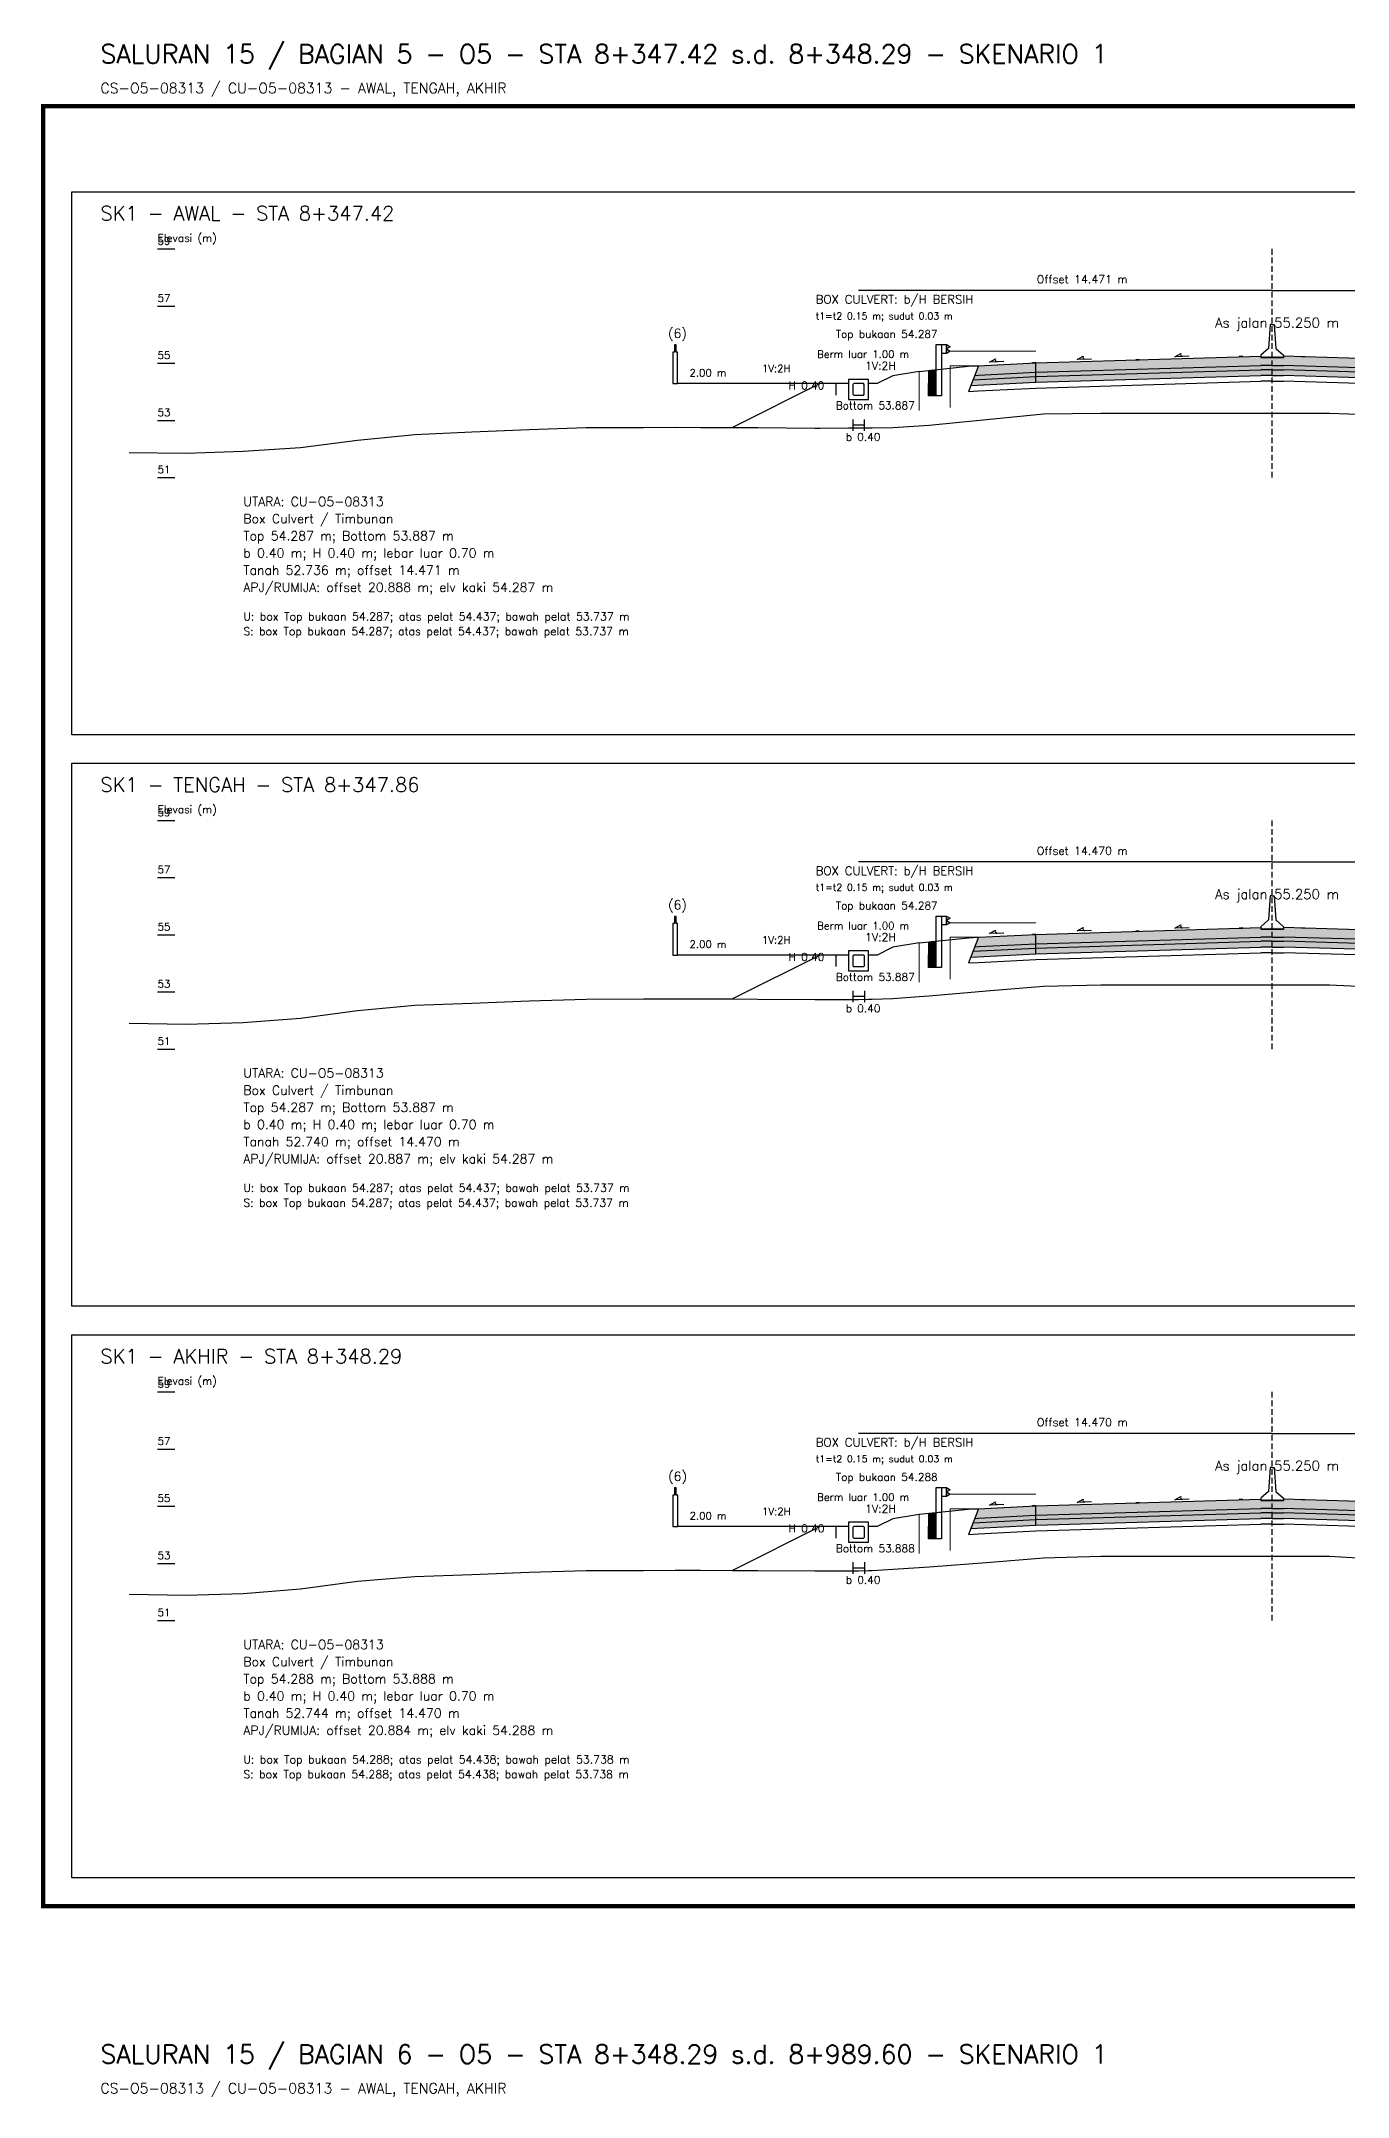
# Model space of a CAD drawing. Header units: metres. Extents: x -24715 to -24517, y 27498 to 30841.
# Drawn here: x -24714.7 to -24669, y 29906.7 to 29978.7 of the extents above; entities that cross this region are included whole.
import ezdxf

# ---------------------------------------------------------------- set-up
doc = ezdxf.new("R2010")
doc.units = ezdxf.units.M
doc.linetypes.add('PS_DASH', pattern=[0.3, 0.2, -0.1])
for name, color, linetype, lineweight in [('Dimensi', 230, 'Continuous', 20), ('GRS-ARSIR (HATCH)', 8, 'Continuous', 9), ('Guardrail', 20, 'Continuous', 30), ('HATCH - Beton ramping', 210, 'Continuous', 9), ('HATCH - LFA', 30, 'Continuous', 9), ('HATCH - Pavement', 50, 'Continuous', 9), ('Marka', 20, 'Continuous', 30), ('POT_ALL_GROUP', 2, 'Continuous', 70)]:
    doc.layers.add(name, color=color, linetype=linetype, lineweight=lineweight)
for name, color, linetype in [('POT_ALL_APJ', 2, 'Continuous'), ('POT_ALL_BORDER', 8, 'Continuous'), ('POT_ALL_BUILDING', 2, 'Continuous'), ('POT_ALL_CHANNEL1', 200, 'Continuous'), ('POT_ALL_DIM', 7, 'Continuous'), ('POT_ALL_GROUND', 1, 'Continuous'), ('POT_ALL_GUIDE', 8, 'Continuous'), ('POT_ALL_NOTE', 30, 'Continuous'), ('POT_ALL_ROAD', 4, 'Continuous')]:
    doc.layers.add(name, color=color, linetype=linetype)
doc.styles.get("Standard").update_dxf_attribs({"font": 'simplex.shx'})

# ---------------------------------------------------------------- blocks, each defined once
blk = doc.blocks.new('JALAN_ASLI_TIPIKAL_2OKT_METER')
at = {"layer": 'Guardrail', "lineweight": 9}
h = blk.add_hatch(dxfattribs=at)
h.set_pattern_fill('JIS_LC_20', color=256, scale=0.002)
h.set_pattern_definition([(45, (-29.65569, -21.99233), (-0.02828427, 0.02828427), []), (45, (-29.65489, -21.99233), (-0.02828427, 0.02828427), [])])
h.paths.add_polyline_path([(-12.025, -1.394), (-11.753, -1.394), (-11.753, -0.471), (-12.018, -0.498)])
h = blk.add_hatch(dxfattribs=at)
h.set_pattern_fill('JIS_LC_20', color=256, scale=0.002)
h.set_pattern_definition([(45, (-29.40569, -21.99233), (-0.02828427, 0.02828427), []), (45, (-29.40489, -21.99233), (-0.02828427, 0.02828427), [])])
h.paths.add_polyline_path([(12.018, -0.498), (11.753, -0.471), (11.753, -1.394), (12.025, -1.394)])
at = {"layer": 'HATCH - Beton ramping'}
h = blk.add_hatch(dxfattribs=at)
h.set_pattern_fill('AR-CONC', color=256, scale=0.0005)
h.set_pattern_definition([(50, (-28.949556, -21.99233), (0.09109233, -0.00796954), [0.009525, -0.104775]), (355, (-28.94956, -21.99233), (-0.0176217, 0.09552842), [0.00762, -0.0838203]), (100.45144, (-28.941965, -21.992995), (0.07347062, 0.08755888), [0.008095, -0.08904512]), (46.1842, (-28.94956, -21.96693), (0.13553952, -0.02102116), [0.0142875, -0.1571625]), (96.63556, (-28.93826, -21.96868), (0.11870207, 0.12371306), [0.0121425, -0.1335678]), (351.18415, (-28.94956, -21.96693), (0.11870207, 0.12371306), [0.01143, -0.12572987]), (21, (-28.936856, -21.97328), (0.0758072, -0.0511326), [0.009525, -0.104775]), (326, (-28.93686, -21.97328), (0.03090101, 0.09209398), [0.00762, -0.08382]), (71.45144, (-28.93054, -21.97754), (0.1067082, 0.04096138), [0.008095, -0.08904497]), (37.5, (-28.949556, -21.99233), (0.001544302, 0.04227752), [0, -0.082804, 0, -0.08509, 0, -0.0841375]), (7.5, (-28.949556, -21.99233), (0.03340983, 0.05009029), [0, -0.048514, 0, -0.080899, 0, -0.0320675]), (327.5, (-28.977877, -21.99233), (0.067795298, -0.002864372), [0, -0.03175, 0, -0.09906, 0, -0.131445]), (317.5, (-28.990577, -21.99233), (0.07406459, 0.01271325), [0, -0.041275, 0, -0.065786, 0, -0.093345])])
h.paths.add_polyline_path([(-8.27, -0.566), (-10.401, -0.666), (-10.461, -0.826), (-8.27, -0.716)])
h.paths.add_polyline_path([(-0.4, -0.48), (0, -0.48), (0, -0.33), (-0.4, -0.33), (-8.27, -0.566), (-8.27, -0.716)])
h = blk.add_hatch(dxfattribs=at)
h.set_pattern_fill('AR-CONC', color=256, scale=0.0005)
h.set_pattern_definition([(50, (-28.699556, -21.99233), (0.09109233, -0.00796954), [0.009525, -0.104775]), (355, (-28.69956, -21.99233), (-0.01762171, 0.09552842), [0.00762, -0.0838203]), (100.45144, (-28.691965, -21.992995), (0.07347062, 0.08755888), [0.008095, -0.08904512]), (46.1842, (-28.69956, -21.96693), (0.13553952, -0.02102116), [0.0142875, -0.1571625]), (96.63556, (-28.68826, -21.96868), (0.11870207, 0.12371306), [0.0121425, -0.1335678]), (351.18415, (-28.69956, -21.96693), (0.11870207, 0.12371306), [0.01143, -0.12572987]), (21, (-28.686856, -21.97328), (0.0758072, -0.0511326), [0.009525, -0.104775]), (326, (-28.68686, -21.97328), (0.03090101, 0.09209398), [0.00762, -0.08382]), (71.45144, (-28.68054, -21.97754), (0.10670821, 0.04096138), [0.008095, -0.08904497]), (37.5, (-28.699556, -21.99233), (0.001544302, 0.04227752), [0, -0.082804, 0, -0.08509, 0, -0.0841375]), (7.5, (-28.699556, -21.99233), (0.03340983, 0.050090287), [0, -0.048514, 0, -0.080899, 0, -0.0320675]), (327.5, (-28.727877, -21.99233), (0.067795298, -0.002864372), [0, -0.03175, 0, -0.09906, 0, -0.131445]), (317.5, (-28.740577, -21.99233), (0.07406459, 0.012713246), [0, -0.041275, 0, -0.065786, 0, -0.093345])])
h.paths.add_polyline_path([(8.27, -0.566), (10.401, -0.666), (10.461, -0.826), (8.27, -0.716)])
h.paths.add_polyline_path([(0.4, -0.48), (0, -0.48), (0, -0.33), (0.4, -0.33), (8.27, -0.566), (8.27, -0.716)])
at = {"layer": 'HATCH - LFA'}
h = blk.add_hatch(dxfattribs=at)
h.set_pattern_fill('GRAVEL', color=256, scale=0.0075)
h.set_pattern_definition([(228.012788, (-28.812396, -21.801831), (-1.524, -1.7145), [0.0256291, -2.5372863]), (184.96974, (-28.829541, -21.820881), (2.2859999991, 0.1905000109), [0.04398035, -4.3540537]), (132.510447, (-28.873356, -21.824691), (1.9050000008, -2.0954999993), [0.0310111, -3.0701042]), (267.27369, (-28.947651, -21.872316), (0.1905000004, 3.81), [0.0400503, -3.9649828]), (292.833654, (-28.949556, -21.912321), (-0.9525, 2.286), [0.0392725, -3.8879856]), (357.27369, (-28.934316, -21.948516), (-3.81, 0.1905000004), [0.0400503, -3.9649828]), (37.69424, (-28.894311, -21.950421), (-2.4764999999, -1.9050000001), [0.0529645, -5.24348365]), (72.255328, (-28.852401, -21.918036), (1.3335000004, 4.1909999999), [0.050004, -4.95039425]), (121.429566, (-28.837161, -21.870411), (-1.5240000002, 2.4764999999), [0.040186, -3.9784159]), (175.23636, (-28.858116, -21.836121), (2.0955, -0.1905), [0.0458785, -2.2480453]), (222.397438, (-28.903836, -21.832311), (-2.2859999999, -2.0955000001), [0.05933084, -5.8737579]), (138.814075, (-28.759056, -21.874221), (-1.3335, 1.143), [0.0202503, -2.0047924]), (171.469234, (-28.774296, -21.860886), (2.4765, -0.3809999996), [0.03852615, -3.8140979]), (225, (-28.8124, -21.85517), (0, -0.1905), [0.0269407, -0.242467]), (203.19859, (-28.82573, -21.832311), (0.9525, 0.381), [0.0145081, -1.4362967]), (291.80141, (-28.839066, -21.838026), (-0.1905, 0.5715), [0.0205174, -1.0053565]), (30.96376, (-28.831446, -21.857076), (0.5715, 0.381), [0.033324, -1.0774724]), (161.56505, (-28.80287, -21.83993), (0.381, -0.1905), [0.0240965, -0.5783174]), (16.38954, (-28.949556, -21.838026), (1.905, 0.5715), [0.0337566, -3.341912]), (70.346176, (-28.917171, -21.828501), (-0.762, -2.0955), [0.0283199, -2.8036662]), (293.19859, (-28.80287, -21.801831), (-0.381, 0.9525), [0.029016, -1.4217888]), (343.61046, (-28.791441, -21.828501), (-1.905, 0.5715), [0.0337566, -3.341912]), (339.443955, (-28.949556, -21.956136), (-0.9525, 0.381), [0.0325526, -1.5950801]), (294.77514, (-28.919076, -21.967566), (-0.952500001, 2.0954999995), [0.0272754, -2.7002695]), (66.80141, (-28.800966, -21.992331), (0.381, 0.9525), [0.029016, -1.4217888]), (17.354025, (-28.789536, -21.965661), (-2.4765, -0.762), [0.0319337, -3.1614282]), (69.443955, (-28.89431, -21.992331), (-0.381, -0.9525), [0.0162763, -1.6113564]), (101.30993, (-28.812396, -21.99233), (-0.1905, 0.762), [0.0097136, -0.9616496]), (165.96376, (-28.8143, -21.982806), (0.5715, -0.1905), [0.0392725, -0.7461791]), (186.009006, (-28.852401, -21.973281), (1.905, 0.1905), [0.036395, -3.6031024]), (303.69007, (-28.831446, -21.87422), (-0.1905, 0.381), [0.0274743, -0.6593832]), (353.157227, (-28.816206, -21.897081), (3.2385, -0.3809999998), [0.0479668, -4.7487007]), (60.945396, (-28.76858, -21.902796), (-0.762, -1.3335), [0.0196131, -1.9417044]), (90, (-28.75906, -21.88565), (-0.1905, 0.1905), [0.01143, -0.17907]), (120.256437, (-28.856211, -21.967566), (0.762, -1.3335), [0.026465, -2.6200456]), (48.012787, (-28.869546, -21.944706), (1.524, 1.7145), [0.0512582, -2.5116572]), (0, (-28.83526, -21.9066), (0.1905, 0.1905), [0.04953, -0.14097]), (325.304846, (-28.785726, -21.906606), (1.9050000007, -1.333499999), [0.0301207, -2.9819488]), (254.0546, (-28.76096, -21.92375), (-0.1905, -0.762), [0.0277372, -1.3591238]), (207.645975, (-28.768581, -21.950421), (-3.6195000001, -1.9049999997), [0.0451609, -4.4709348]), (175.426079, (-28.808586, -21.971376), (-2.4765, 0.1905), [0.0477772, -4.7299385])])
h.paths.add_polyline_path([(-8.27, -0.716), (-10.461, -0.826), (-10.54, -1.03), (-8.27, -0.916)])
h.paths.add_polyline_path([(-0.4, -0.68), (0, -0.68), (0, -0.48), (-0.4, -0.48), (-8.27, -0.716), (-8.27, -0.916)])
h = blk.add_hatch(dxfattribs=at)
h.set_pattern_fill('GRAVEL', color=256, scale=0.0075)
h.set_pattern_definition([(228.012788, (-28.562396, -21.801831), (-1.524, -1.7145), [0.0256291, -2.5372863]), (184.96974, (-28.579541, -21.820881), (2.2859999991, 0.1905000109), [0.04398035, -4.3540537]), (132.510447, (-28.623356, -21.824691), (1.9050000008, -2.0954999993), [0.0310111, -3.0701042]), (267.27369, (-28.697651, -21.872316), (0.1905000004, 3.81), [0.04005034, -3.9649828]), (292.833654, (-28.699556, -21.912321), (-0.9525, 2.286), [0.0392725, -3.8879856]), (357.27369, (-28.684316, -21.948516), (-3.81, 0.1905000004), [0.04005034, -3.9649828]), (37.69424, (-28.644311, -21.950421), (-2.4764999999, -1.9050000001), [0.0529645, -5.24348365]), (72.255328, (-28.602401, -21.918036), (1.3335000004, 4.1909999999), [0.050004, -4.95039425]), (121.429566, (-28.587161, -21.870411), (-1.5240000002, 2.4764999999), [0.040186, -3.9784159]), (175.23636, (-28.608116, -21.836121), (2.0955, -0.1905000003), [0.0458785, -2.2480453]), (222.397438, (-28.653836, -21.832311), (-2.2859999999, -2.0955000001), [0.05933084, -5.87375794]), (138.814075, (-28.509056, -21.874221), (-1.3335, 1.143), [0.02025034, -2.0047924]), (171.469234, (-28.524296, -21.860886), (2.4765, -0.3809999996), [0.03852615, -3.8140979]), (225, (-28.5624, -21.85517), (0, -0.1905), [0.0269407, -0.242467]), (203.19859, (-28.57573, -21.832311), (0.9525, 0.381), [0.0145081, -1.4362967]), (291.80141, (-28.589066, -21.838026), (-0.1905, 0.5715), [0.0205174, -1.0053565]), (30.96376, (-28.581446, -21.857076), (0.5715, 0.381), [0.033324, -1.0774724]), (161.56505, (-28.55287, -21.83993), (0.381, -0.1905), [0.0240965, -0.57831736]), (16.38954, (-28.699556, -21.838026), (1.905, 0.5715), [0.0337566, -3.341912]), (70.346176, (-28.667171, -21.828501), (-0.762, -2.0955), [0.0283199, -2.8036662]), (293.19859, (-28.55287, -21.801831), (-0.381, 0.9525), [0.029016, -1.4217888]), (343.61046, (-28.541441, -21.828501), (-1.905, 0.5714999999), [0.0337566, -3.341912]), (339.443955, (-28.699556, -21.956136), (-0.9525, 0.381), [0.03255264, -1.5950801]), (294.77514, (-28.669076, -21.967566), (-0.952500001, 2.0954999995), [0.0272754, -2.7002695]), (66.80141, (-28.550966, -21.992331), (0.381, 0.9525), [0.029016, -1.4217888]), (17.354025, (-28.539536, -21.965661), (-2.4765, -0.7620000002), [0.0319337, -3.1614282]), (69.443955, (-28.64431, -21.992331), (-0.381, -0.9525), [0.0162763, -1.6113564]), (101.30993, (-28.562396, -21.99233), (-0.1905, 0.762), [0.0097136, -0.9616496]), (165.96376, (-28.5643, -21.982806), (0.5715, -0.1905), [0.0392725, -0.7461791]), (186.009006, (-28.602401, -21.973281), (1.905, 0.1905), [0.036395, -3.6031024]), (303.69007, (-28.581446, -21.87422), (-0.1905, 0.381), [0.0274743, -0.6593832]), (353.157227, (-28.566206, -21.897081), (3.2385, -0.3809999998), [0.04796676, -4.7487007]), (60.945396, (-28.51858, -21.902796), (-0.762, -1.3335), [0.0196131, -1.9417044]), (90, (-28.50906, -21.88565), (-0.1905, 0.1905), [0.01143, -0.17907]), (120.256437, (-28.606211, -21.967566), (0.762, -1.3335), [0.026465, -2.62004556]), (48.012787, (-28.619546, -21.944706), (1.524, 1.7145), [0.0512582, -2.5116572]), (0, (-28.58526, -21.9066), (0.1905, 0.1905), [0.04953, -0.14097]), (325.304846, (-28.535726, -21.906606), (1.9050000007, -1.333499999), [0.0301207, -2.98194875]), (254.054604, (-28.51096, -21.92375), (-0.1905, -0.762), [0.0277372, -1.35912375]), (207.645975, (-28.518581, -21.950421), (-3.6195000001, -1.9049999997), [0.0451609, -4.4709348]), (175.426079, (-28.558586, -21.971376), (-2.4765, 0.1905), [0.0477772, -4.7299385])])
h.paths.add_polyline_path([(8.27, -0.716), (10.461, -0.826), (10.54, -1.03), (8.27, -0.916)])
h.paths.add_polyline_path([(0.4, -0.68), (0, -0.68), (0, -0.48), (0.4, -0.48), (8.27, -0.716), (8.27, -0.916)])
at = {"layer": 'HATCH - Pavement'}
h = blk.add_hatch(dxfattribs=at)
h.set_pattern_fill('AR-CONC', color=256, scale=0.001)
h.set_pattern_definition([(50, (-89.43046, -52.62889), (0.18218467, -0.01593909), [0.01905, -0.20955]), (355, (-89.43046, -52.6289), (-0.03524342, 0.19105685), [0.01524, -0.1676406]), (100.45144, (-89.41528, -52.63022), (0.14694125, 0.17511775), [0.01619, -0.17809024]), (46.1842, (-89.43046, -52.5781), (0.27107904, -0.04204233), [0.028575, -0.314325]), (96.63556, (-89.40787, -52.5816), (0.23740413, 0.2474261), [0.024285, -0.2671356]), (351.18415, (-89.43046, -52.5781), (0.2374041, 0.2474261), [0.02286, -0.2514597]), (21, (-89.40506, -52.59079), (0.1516144, -0.1022652), [0.01905, -0.20955]), (326, (-89.40506, -52.5908), (0.06180203, 0.18418797), [0.01524, -0.16764]), (71.45144, (-89.39243, -52.59931), (0.21341642, 0.08192277), [0.01619, -0.17808994]), (37.5, (-89.43046, -52.62889), (0.003088603, 0.08455504), [0, -0.165608, 0, -0.17018, 0, -0.168275]), (7.5, (-89.43046, -52.62889), (0.06681966, 0.100180575), [0, -0.097028, 0, -0.161798, 0, -0.064135]), (327.5, (-89.4871, -52.62889), (0.135590595, -0.005728744), [0, -0.0635, 0, -0.19812, 0, -0.26289]), (317.5, (-89.5125, -52.62889), (0.14812918, 0.02542649), [0, -0.08255, 0, -0.131572, 0, -0.18669])])
h.paths.add_polyline_path([(-8.27, -0.236), (-10.27, -0.336), (-10.401, -0.673), (-10.27, -0.666), (-8.27, -0.566)])
h.paths.add_polyline_path([(-0.4, -0.33), (0, -0.33), (0, 0), (-0.4, 0), (-8.27, -0.236), (-8.27, -0.566)])
h = blk.add_hatch(dxfattribs=at)
h.set_pattern_fill('AR-CONC', color=256, scale=0.001)
h.set_pattern_definition([(50, (-89.18046, -52.62889), (0.18218467, -0.01593909), [0.01905, -0.20955]), (355, (-89.18046, -52.6289), (-0.03524342, 0.19105685), [0.01524, -0.16764058]), (100.45144, (-89.16528, -52.63022), (0.14694125, 0.17511775), [0.01619, -0.17809024]), (46.1842, (-89.18046, -52.5781), (0.27107904, -0.04204233), [0.028575, -0.314325]), (96.63556, (-89.15787, -52.5816), (0.23740413, 0.2474261), [0.024285, -0.2671356]), (351.18415, (-89.18046, -52.5781), (0.2374041, 0.2474261), [0.02286, -0.2514597]), (21, (-89.15506, -52.59079), (0.1516144, -0.1022652), [0.01905, -0.20955]), (326, (-89.15506, -52.5908), (0.06180203, 0.18418797), [0.01524, -0.16764]), (71.45144, (-89.14243, -52.59931), (0.21341642, 0.08192277), [0.01619, -0.17808994]), (37.5, (-89.18046, -52.62889), (0.003088603, 0.08455504), [0, -0.165608, 0, -0.17018, 0, -0.168275]), (7.5, (-89.18046, -52.62889), (0.06681966, 0.100180575), [0, -0.097028, 0, -0.161798, 0, -0.064135]), (327.5, (-89.2371, -52.62889), (0.135590595, -0.005728744), [0, -0.0635, 0, -0.19812, 0, -0.26289]), (317.5, (-89.2625, -52.62889), (0.14812918, 0.02542649), [0, -0.08255, 0, -0.131572, 0, -0.18669])])
h.paths.add_polyline_path([(8.27, -0.236), (10.27, -0.336), (10.401, -0.673), (10.27, -0.666), (8.27, -0.566)])
h.paths.add_polyline_path([(0.4, -0.33), (0, -0.33), (0, 0), (0.4, 0), (8.27, -0.236), (8.27, -0.566)])
at = {"layer": 'Marka'}
h = blk.add_hatch(color=256, dxfattribs=at)
h.dxf.hatch_style = 1
h.paths.add_polyline_path([(-8.27, -0.23), (-8.39, -0.236), (-8.39, -0.242), (-8.27, -0.236)])
h.paths.add_polyline_path([(-4.65, -0.122), (-4.77, -0.125), (-4.77, -0.131), (-4.65, -0.128)])
h.paths.add_polyline_path([(-1.03, -0.019), (-1.03, -0.013), (-1.15, -0.017), (-1.15, -0.023)])
h = blk.add_hatch(color=256, dxfattribs=at)
h.dxf.hatch_style = 1
h.paths.add_polyline_path([(8.27, -0.23), (8.39, -0.236), (8.39, -0.242), (8.27, -0.236)])
h.paths.add_polyline_path([(4.65, -0.122), (4.77, -0.125), (4.77, -0.131), (4.65, -0.128)])
h.paths.add_polyline_path([(1.03, -0.019), (1.03, -0.013), (1.15, -0.017), (1.15, -0.023)])
for p, q in [((-8.27, -0.236), (-0.4, 0)), ((8.27, -0.236), (0.4, 0)), ((-12.353, -0.533), (-10.622, -0.354)), ((-10.27, -0.336), (-10.62, -1.234)), ((-10.62, -0.354), (-10.27, -0.336)), ((-10.461, -0.826), (-8.27, -0.716)), ((-10.401, -0.673), (-10.27, -0.666)), ((-10.27, -0.336), (-8.27, -0.236)), ((-10.27, -0.666), (-8.27, -0.566)), ((-8.27, -0.916), (-8.27, -0.236)), ((-8.27, -0.566), (-0.4, -0.33)), ((-8.27, -0.716), (-0.4, -0.48)), ((-8.27, -0.916), (-0.4, -0.68)), ((0, -0.05), (-0.4, -0.05)), ((0, -0.33), (-0.4, -0.33)), ((0, -0.48), (-0.4, -0.48)), ((0, -0.68), (-0.4, -0.68)), ((0, -0.05), (0.4, -0.05)), ((0, -0.33), (0.4, -0.33)), ((0, -0.48), (0.4, -0.48)), ((0, -0.68), (0.4, -0.68)), ((8.27, -0.566), (0.4, -0.33)), ((8.27, -0.716), (0.4, -0.48)), ((8.27, -0.916), (0.4, -0.68)), ((8.27, -0.916), (8.27, -0.236)), ((10.27, -0.336), (8.27, -0.236)), ((10.27, -0.666), (8.27, -0.566)), ((10.461, -0.826), (8.27, -0.716)), ((10.27, -0.336), (10.62, -1.234)), ((10.62, -0.354), (10.27, -0.336)), ((10.401, -0.673), (10.27, -0.666)), ((12.353, -0.533), (10.622, -0.354)), ((-10.62, -1.234), (-10.27, -1.216)), ((-10.54, -1.03), (-8.27, -0.916)), ((-10.27, -1.216), (-8.27, -1.116)), ((-8.27, -1.116), (-0.4, -0.88)), ((0, -0.88), (-0.4, -0.88)), ((0, -0.88), (0.4, -0.88)), ((8.27, -1.116), (0.4, -0.88)), ((10.54, -1.03), (8.27, -0.916)), ((10.27, -1.216), (8.27, -1.116)), ((10.62, -1.234), (10.27, -1.216))]:
    blk.add_line(p, q)
for points in [[(0, 1.11), (-0.075, 1.11), (-0.125, 0.27), (-0.4, 0.03), (-0.4, -0.05), (0, -0.05)], [(0, 1.11), (0.075, 1.11), (0.125, 0.27), (0.4, 0.03), (0.4, -0.05), (0, -0.05)], [(-6.818, -0.116), (-6.616, 0)], [(-3.401, -0.02), (-3.199, 0.096)], [(3.401, -0.02), (3.199, 0.096)], [(6.818, -0.116), (6.616, 0)], [(-9.887, -0.208), (-9.686, -0.092)], [(-9.387, -0.193), (-9.887, -0.208)], [(-6.318, -0.101), (-6.818, -0.116)], [(-2.901, -0.005), (-3.401, -0.02)], [(2.901, -0.005), (3.401, -0.02)], [(6.318, -0.101), (6.818, -0.116)], [(9.387, -0.193), (9.887, -0.208)], [(9.887, -0.208), (9.686, -0.092)]]:
    blk.add_lwpolyline(points)
for centre, start, end in [((-6.556, -0.037), 148.28164, 271.71836), ((-3.139, 0.059), 148.28164, 271.71836), ((3.139, 0.059), 268.28164, 31.71836), ((6.556, -0.037), 268.28164, 31.71836), ((-9.625, -0.129), 148.28164, 271.71836), ((9.625, -0.129), 268.28164, 31.71836)]:
    blk.add_arc(centre, 0.0711, start, end)
at = {"layer": 'Dimensi'}
for p, q in [((-8.27, 0.168), (-11.27, 0.168)), ((8.27, 0.168), (11.27, 0.168))]:
    blk.add_line(p, q, dxfattribs=at)
at = {"layer": 'GRS-ARSIR (HATCH)'}
for p, q in [((-12.353, -0.533), (-12.353, -1.909)), ((-11.27, -0.336), (-11.27, -1.803)), ((-10.27, -0.336), (-11.27, -0.336))]:
    blk.add_line(p, q, dxfattribs=at)
at = {"layer": 'Guardrail'}
for points in [[(-11.753, -1.394), (-11.753, 0.406), (-11.575, 0.406), (-11.575, -1.394), (-11.753, -1.394)], [(-11.575, 0.406), (-11.397, 0.406), (-11.397, 0.094), (-11.575, 0.094)], [(-11.397, 0.25), (-11.397, 0.406), (-11.262, 0.328), (-11.397, 0.25)], [(-11.397, 0.094), (-11.397, 0.25), (-11.262, 0.172), (-11.397, 0.094)], [(11.397, 0.25), (11.397, 0.406), (11.262, 0.328), (11.397, 0.25)], [(11.397, 0.094), (11.397, 0.25), (11.262, 0.172), (11.397, 0.094)], [(11.575, 0.406), (11.397, 0.406), (11.397, 0.094), (11.575, 0.094)], [(11.753, -1.394), (11.753, 0.406), (11.575, 0.406), (11.575, -1.394), (11.753, -1.394)], [(-11.575, -1.394), (-12.025, -1.394), (-12.018, -0.498), (-11.568, -0.453), (-11.575, -1.394)], [(11.575, -1.394), (12.025, -1.394), (12.018, -0.498), (11.568, -0.453), (11.575, -1.394)]]:
    blk.add_lwpolyline(points, dxfattribs=at)
at = {"layer": 'Marka'}
for points in [[(-8.39, -0.242), (-8.27, -0.236), (-8.27, -0.23), (-8.39, -0.236), (-8.39, -0.242)], [(8.39, -0.242), (8.27, -0.236), (8.27, -0.23), (8.39, -0.236), (8.39, -0.242)]]:
    blk.add_lwpolyline(points, dxfattribs=at)
for points in [[(-4.65, -0.122), (-4.77, -0.125), (-4.77, -0.131), (-4.65, -0.128)], [(-1.03, -0.013), (-1.15, -0.017), (-1.15, -0.023), (-1.03, -0.019)], [(1.03, -0.013), (1.15, -0.017), (1.15, -0.023), (1.03, -0.019)], [(4.65, -0.122), (4.77, -0.125), (4.77, -0.131), (4.65, -0.128)]]:
    blk.add_lwpolyline(points, close=True, dxfattribs=at)

msp = doc.modelspace()

# ---------------------------------------------------------------- linework, layer by layer
at = {"layer": 'POT_ALL_APJ', "linetype": 'Continuous'}
for points in [[(-24692.62262, 29967.77305), (-24692.62262, 29966.66864), (-24692.45262, 29966.66864), (-24692.45262, 29967.77305), (-24692.50762, 29967.77305), (-24692.50762, 29968.02305), (-24692.53762, 29968.02305), (-24692.56762, 29968.02305), (-24692.56762, 29967.77305), (-24692.62262, 29967.77305)], [(-24687.4706, 29966.66864), (-24692.45262, 29966.66864)], [(-24692.62179, 29947.77346), (-24692.62179, 29946.66905), (-24692.45179, 29946.66905), (-24692.45179, 29947.77346), (-24692.50679, 29947.77346), (-24692.50679, 29948.02346), (-24692.53679, 29948.02346), (-24692.56679, 29948.02346), (-24692.56679, 29947.77346), (-24692.62179, 29947.77346)], [(-24687.46978, 29946.66905), (-24692.45179, 29946.66905)], [(-24692.61852, 29927.77387), (-24692.61852, 29926.66946), (-24692.44852, 29926.66946), (-24692.44852, 29927.77387), (-24692.50352, 29927.77387), (-24692.50352, 29928.02387), (-24692.53352, 29928.02387), (-24692.56352, 29928.02387), (-24692.56352, 29927.77387), (-24692.61852, 29927.77387)], [(-24687.46895, 29926.66946), (-24692.44852, 29926.66946)]]:
    msp.add_lwpolyline(points, dxfattribs=at)
at = {"layer": 'POT_ALL_BORDER', "linetype": 'Continuous'}
for points in [[(-24713.64939, 29973.3816), (-24629.64939, 29973.3816), (-24629.64939, 29954.3816), (-24713.64939, 29954.3816), (-24713.64939, 29973.3816)], [(-24713.64939, 29953.3816), (-24629.64939, 29953.3816), (-24629.64939, 29934.3816), (-24713.64939, 29934.3816), (-24713.64939, 29953.3816)], [(-24713.64939, 29933.3816), (-24629.64939, 29933.3816), (-24629.64939, 29914.3816), (-24713.64939, 29914.3816), (-24713.64939, 29933.3816)]]:
    msp.add_lwpolyline(points, dxfattribs=at)
at = {"layer": 'POT_ALL_BUILDING', "linetype": 'Continuous'}
for points in [[(-24685.7706, 29966.81864), (-24686.4706, 29966.81864), (-24686.4706, 29966.11864), (-24685.7706, 29966.11864), (-24685.7706, 29966.81864)], [(-24685.9506, 29966.66864), (-24686.2906, 29966.66864), (-24686.3206, 29966.63864), (-24686.3206, 29966.29864), (-24686.2906, 29966.26864), (-24685.9506, 29966.26864), (-24685.9206, 29966.29864), (-24685.9206, 29966.63864), (-24685.9506, 29966.66864)], [(-24685.76978, 29946.81905), (-24686.46978, 29946.81905), (-24686.46978, 29946.11905), (-24685.76978, 29946.11905), (-24685.76978, 29946.81905)], [(-24685.94978, 29946.66905), (-24686.28978, 29946.66905), (-24686.31978, 29946.63905), (-24686.31978, 29946.29905), (-24686.28978, 29946.26905), (-24685.94978, 29946.26905), (-24685.91978, 29946.29905), (-24685.91978, 29946.63905), (-24685.94978, 29946.66905)], [(-24685.76895, 29926.81946), (-24686.46895, 29926.81946), (-24686.46895, 29926.11946), (-24685.76895, 29926.11946), (-24685.76895, 29926.81946)], [(-24685.94895, 29926.66946), (-24686.28895, 29926.66946), (-24686.31895, 29926.63946), (-24686.31895, 29926.29946), (-24686.28895, 29926.26946), (-24685.94895, 29926.26946), (-24685.91895, 29926.29946), (-24685.91895, 29926.63946), (-24685.94895, 29926.66946)]]:
    msp.add_lwpolyline(points, dxfattribs=at)
at = {"layer": 'POT_ALL_DIM', "linetype": 'Continuous'}
for points in [[(-24671.64939, 29969.9316), (-24686.1206, 29969.9316)], [(-24671.64939, 29969.9316), (-24657.17818, 29969.9316)], [(-24686.9206, 29966.66864), (-24686.9206, 29966.26864)], [(-24686.3206, 29965.41864), (-24686.3206, 29965.01864)], [(-24685.9206, 29965.41864), (-24685.9206, 29965.01864)], [(-24685.9206, 29965.21864), (-24686.3206, 29965.21864)], [(-24671.64939, 29949.9316), (-24686.11978, 29949.9316)], [(-24671.64939, 29949.9316), (-24657.17901, 29949.9316)], [(-24686.91978, 29946.66905), (-24686.91978, 29946.26905)], [(-24686.31978, 29945.41905), (-24686.31978, 29945.01905)], [(-24685.91978, 29945.21905), (-24686.31978, 29945.21905)], [(-24685.91978, 29945.41905), (-24685.91978, 29945.01905)], [(-24671.64939, 29929.9316), (-24686.11895, 29929.9316)], [(-24671.64939, 29929.9316), (-24657.17984, 29929.9316)], [(-24686.91895, 29926.66946), (-24686.91895, 29926.26946)], [(-24686.31895, 29925.41946), (-24686.31895, 29925.01946)], [(-24685.91895, 29925.21946), (-24686.31895, 29925.21946)], [(-24685.91895, 29925.41946), (-24685.91895, 29925.01946)]]:
    msp.add_lwpolyline(points, dxfattribs=at)
at = {"layer": 'POT_ALL_GROUND', "linetype": 'Continuous'}
for points in [[(-24711.64939, 29964.2641), (-24709.64939, 29964.23811), (-24707.64939, 29964.3036), (-24705.64939, 29964.42945), (-24703.64939, 29964.69004), (-24701.64939, 29964.89109), (-24699.64939, 29964.98617), (-24697.64939, 29965.06434), (-24695.64939, 29965.13237), (-24693.64939, 29965.13782), (-24692.53762, 29965.13986), (-24691.64939, 29965.138), (-24690.53762, 29965.13514), (-24689.64939, 29965.13301), (-24687.64939, 29965.11592), (-24687.4706, 29965.11424), (-24686.4706, 29965.11641), (-24686.1206, 29965.11729), (-24685.7706, 29965.12053), (-24685.64939, 29965.12199), (-24684.91931, 29965.13081), (-24684.00267, 29965.19244), (-24683.64939, 29965.21771), (-24681.64939, 29965.41076), (-24679.64939, 29965.60882), (-24677.64939, 29965.6316), (-24675.64939, 29965.6316), (-24673.64939, 29965.6316), (-24671.64939, 29965.6316), (-24669.64939, 29965.6316), (-24667.64939, 29965.56528)], [(-24711.64939, 29944.28468), (-24709.64939, 29944.25437), (-24707.64939, 29944.31422), (-24705.64939, 29944.46278), (-24703.64939, 29944.72511), (-24701.64939, 29944.91285), (-24699.64939, 29944.99102), (-24697.64939, 29945.06919), (-24695.64939, 29945.13272), (-24693.64939, 29945.13823), (-24692.53679, 29945.1408), (-24691.64939, 29945.13844), (-24690.53679, 29945.13549), (-24689.64939, 29945.13314), (-24687.64939, 29945.1182), (-24687.46978, 29945.11651), (-24686.46978, 29945.12068), (-24686.11978, 29945.12156), (-24685.76978, 29945.12454), (-24685.64939, 29945.126), (-24684.91931, 29945.15062), (-24684.00267, 29945.21618), (-24683.64939, 29945.24145), (-24681.64939, 29945.41422), (-24679.64939, 29945.5874), (-24677.64939, 29945.6316), (-24675.64939, 29945.6316), (-24673.64939, 29945.6316), (-24671.64939, 29945.6316), (-24669.64939, 29945.6316), (-24667.64939, 29945.53982)], [(-24711.64939, 29924.30526), (-24709.64939, 29924.2751), (-24707.64939, 29924.32484), (-24705.64939, 29924.4961), (-24703.64939, 29924.76019), (-24701.64939, 29924.92137), (-24699.64939, 29924.99771), (-24697.64939, 29925.07471), (-24695.64939, 29925.13304), (-24693.64939, 29925.13842), (-24692.53352, 29925.14142), (-24691.64939, 29925.1399), (-24690.53352, 29925.1372), (-24689.64939, 29925.13507), (-24687.64939, 29925.12048), (-24687.46895, 29925.11902), (-24686.46895, 29925.12475), (-24686.11895, 29925.12583), (-24685.76895, 29925.12856), (-24685.64939, 29925.13001), (-24684.91931, 29925.17436), (-24684.00267, 29925.23992), (-24683.64939, 29925.26519), (-24681.64939, 29925.40996), (-24679.64939, 29925.57364), (-24677.64939, 29925.6316), (-24675.64939, 29925.6316), (-24673.64939, 29925.6316), (-24671.64939, 29925.6316), (-24669.64939, 29925.6316), (-24667.64939, 29925.51436)]]:
    msp.add_lwpolyline(points, dxfattribs=at)
at = {"layer": 'POT_ALL_GROUP', "linetype": 'Continuous', "lineweight": 70, "const_width": 0.15}
msp.add_lwpolyline([(-24714.64939, 29976.3816), (-24628.64939, 29976.3816), (-24628.64939, 29913.3816), (-24714.64939, 29913.3816), (-24714.64939, 29976.3816)], dxfattribs=at)
at = {"layer": 'POT_ALL_GUIDE', "linetype": 'Continuous'}
for points in [[(-24710.64939, 29971.3816), (-24710.04939, 29971.3816)], [(-24710.64939, 29969.3816), (-24710.04939, 29969.3816)], [(-24710.64939, 29967.3816), (-24710.04939, 29967.3816)], [(-24710.64939, 29965.3816), (-24710.04939, 29965.3816)], [(-24710.64939, 29963.3816), (-24710.04939, 29963.3816)], [(-24710.64939, 29951.3816), (-24710.04939, 29951.3816)], [(-24710.64939, 29949.3816), (-24710.04939, 29949.3816)], [(-24710.64939, 29947.3816), (-24710.04939, 29947.3816)], [(-24710.64939, 29945.3816), (-24710.04939, 29945.3816)], [(-24710.64939, 29943.3816), (-24710.04939, 29943.3816)], [(-24710.64939, 29931.3816), (-24710.04939, 29931.3816)], [(-24710.64939, 29929.3816), (-24710.04939, 29929.3816)], [(-24710.64939, 29927.3816), (-24710.04939, 29927.3816)], [(-24710.64939, 29925.3816), (-24710.04939, 29925.3816)], [(-24710.64939, 29923.3816), (-24710.04939, 29923.3816)]]:
    msp.add_lwpolyline(points, dxfattribs=at)
at = {"layer": 'POT_ALL_GUIDE', "linetype": 'PS_DASH'}
for points in [[(-24671.64939, 29963.3816), (-24671.64939, 29971.3816)], [(-24671.64939, 29943.3816), (-24671.64939, 29951.3816)], [(-24671.64939, 29923.3816), (-24671.64939, 29931.3816)]]:
    msp.add_lwpolyline(points, dxfattribs=at)
at = {"layer": 'POT_ALL_ROAD', "linetype": 'Continuous'}
for points in [[(-24684.00267, 29967.09821), (-24684.91931, 29966.94428), (-24685.4706, 29966.66864), (-24685.7706, 29966.66864)], [(-24687.4706, 29966.66864), (-24690.53762, 29965.13514)], [(-24686.4706, 29966.66864), (-24687.4706, 29966.66864)], [(-24687.46978, 29946.66905), (-24690.53679, 29945.13549)], [(-24686.46978, 29946.66905), (-24687.46978, 29946.66905)], [(-24684.00267, 29947.09821), (-24684.91931, 29946.94428), (-24685.46978, 29946.66905), (-24685.76978, 29946.66905)], [(-24687.46895, 29926.66946), (-24690.53352, 29925.1372)], [(-24686.46895, 29926.66946), (-24687.46895, 29926.66946)], [(-24684.00267, 29927.09821), (-24684.91931, 29926.94428), (-24685.46895, 29926.66946), (-24685.76895, 29926.66946)]]:
    msp.add_lwpolyline(points, dxfattribs=at)

# ---------------------------------------------------------------- block references
at = {"layer": 'POT_ALL_ROAD'}
for p in [(-24671.64939, 29967.6316), (-24671.64939, 29947.6316), (-24671.64939, 29927.6316)]:
    msp.add_blockref('JALAN_ASLI_TIPIKAL_2OKT_METER', p, dxfattribs=at)

# ---------------------------------------------------------------- texts
at = {"layer": 'POT_ALL_APJ'}
for s, height, p in [('(6)', 0.32, (-24692.78762, 29968.26864)), ('2.00 m', 0.26, (-24692.03762, 29966.91864)), ('(6)', 0.32, (-24692.78679, 29948.26905)), ('2.00 m', 0.26, (-24692.03679, 29946.91905)), ('(6)', 0.32, (-24692.78352, 29928.26946)), ('2.00 m', 0.26, (-24692.03352, 29926.91946))]:
    msp.add_text(s, height=height, dxfattribs=at).set_placement(p)
at = {"layer": 'POT_ALL_BUILDING'}
for s, height, p in [('BOX CULVERT: b/H BERSIH', 0.3, (-24687.6206, 29969.46864)), ('t1=t2 0.15 m; sudut 0.03 m', 0.24, (-24687.6206, 29968.91864)), ('BOX CULVERT: b/H BERSIH', 0.3, (-24687.61978, 29949.46905)), ('t1=t2 0.15 m; sudut 0.03 m', 0.24, (-24687.61978, 29948.91905)), ('BOX CULVERT: b/H BERSIH', 0.3, (-24687.61895, 29929.46946)), ('t1=t2 0.15 m; sudut 0.03 m', 0.24, (-24687.61895, 29928.91946))]:
    msp.add_text(s, height=height, dxfattribs=at).set_placement(p)
at = {"layer": 'POT_ALL_CHANNEL1'}
for s, height, p in [('Top bukaan 54.287', 0.27, (-24686.9206, 29968.26864)), ('Bottom 53.887', 0.27, (-24686.9206, 29965.76864)), ('UTARA: CU-O5-08313', 0.32, (-24707.64939, 29962.3816)), ('Top bukaan 54.287', 0.27, (-24686.91978, 29948.26905)), ('Bottom 53.887', 0.27, (-24686.91978, 29945.76905)), ('UTARA: CU-O5-08313', 0.32, (-24707.64939, 29942.3816)), ('Top bukaan 54.288', 0.27, (-24686.91895, 29928.26946)), ('Bottom 53.888', 0.27, (-24686.91895, 29925.76946)), ('UTARA: CU-O5-08313', 0.32, (-24707.64939, 29922.3816))]:
    msp.add_text(s, height=height, dxfattribs=at).set_placement(p)
at = {"layer": 'POT_ALL_DIM'}
for s, height, p in [('SK1 - AWAL - STA 8+347.42', 0.5, (-24712.64939, 29972.3816)), ('59', 0.26, (-24710.64939, 29971.5316)), ('Elevasi (m)', 0.27, (-24710.64939, 29971.6316)), ('Offset 14.471 m', 0.28, (-24679.885, 29970.1816)), ('57', 0.26, (-24710.64939, 29969.5316)), ('As jalan 55.250 m', 0.34, (-24673.64939, 29968.6316)), ('55', 0.26, (-24710.64939, 29967.5316)), ('Berm luar 1.00 m', 0.26, (-24687.5706, 29967.56864)), ('1V:2H', 0.26, (-24689.50411, 29967.06864)), ('1V:2H', 0.28, (-24685.89496, 29967.15646)), ('H 0.40', 0.27, (-24688.5706, 29966.46864)), ('53', 0.26, (-24710.64939, 29965.5316)), ('b 0.40', 0.27, (-24686.5706, 29964.66864)), ('51', 0.26, (-24710.64939, 29963.5316)), ('Box Culvert / Timbunan', 0.32, (-24707.64939, 29961.7816)), ('Top 54.287 m; Bottom 53.887 m', 0.32, (-24707.64939, 29961.1816)), ('Tanah 52.736 m; offset 14.471 m', 0.32, (-24707.64939, 29959.9816)), ('b 0.40 m; H 0.40 m; lebar luar 0.70 m', 0.32, (-24707.64939, 29960.5816)), ('APJ/RUMIJA: offset 20.888 m; elv kaki 54.287 m', 0.32, (-24707.64939, 29959.3816)), ('SK1 - TENGAH - STA 8+347.86', 0.5, (-24712.64939, 29952.3816)), ('59', 0.26, (-24710.64939, 29951.5316)), ('Elevasi (m)', 0.27, (-24710.64939, 29951.6316)), ('Offset 14.470 m', 0.28, (-24679.88458, 29950.1816)), ('57', 0.26, (-24710.64939, 29949.5316)), ('As jalan 55.250 m', 0.34, (-24673.64939, 29948.6316)), ('55', 0.26, (-24710.64939, 29947.5316)), ('Berm luar 1.00 m', 0.26, (-24687.56978, 29947.56905)), ('1V:2H', 0.28, (-24685.89454, 29947.15667)), ('1V:2H', 0.26, (-24689.50328, 29947.06905)), ('H 0.40', 0.27, (-24688.56978, 29946.46905)), ('53', 0.26, (-24710.64939, 29945.5316)), ('b 0.40', 0.27, (-24686.56978, 29944.66905)), ('51', 0.26, (-24710.64939, 29943.5316)), ('Box Culvert / Timbunan', 0.32, (-24707.64939, 29941.7816)), ('Top 54.287 m; Bottom 53.887 m', 0.32, (-24707.64939, 29941.1816)), ('b 0.40 m; H 0.40 m; lebar luar 0.70 m', 0.32, (-24707.64939, 29940.5816)), ('Tanah 52.740 m; offset 14.470 m', 0.32, (-24707.64939, 29939.9816)), ('APJ/RUMIJA: offset 20.887 m; elv kaki 54.287 m', 0.32, (-24707.64939, 29939.3816)), ('SK1 - AKHIR - STA 8+348.29', 0.5, (-24712.64939, 29932.3816)), ('59', 0.26, (-24710.64939, 29931.5316)), ('Elevasi (m)', 0.27, (-24710.64939, 29931.6316)), ('Offset 14.470 m', 0.28, (-24679.88417, 29930.1816)), ('57', 0.26, (-24710.64939, 29929.5316)), ('As jalan 55.250 m', 0.34, (-24673.64939, 29928.6316)), ('55', 0.26, (-24710.64939, 29927.5316)), ('1V:2H', 0.26, (-24689.50124, 29927.06946)), ('Berm luar 1.00 m', 0.26, (-24687.56895, 29927.56946)), ('1V:2H', 0.28, (-24685.89413, 29927.15687)), ('H 0.40', 0.27, (-24688.56895, 29926.46946)), ('53', 0.26, (-24710.64939, 29925.5316)), ('b 0.40', 0.27, (-24686.56895, 29924.66946)), ('51', 0.26, (-24710.64939, 29923.5316)), ('Box Culvert / Timbunan', 0.32, (-24707.64939, 29921.7816)), ('Top 54.288 m; Bottom 53.888 m', 0.32, (-24707.64939, 29921.1816)), ('b 0.40 m; H 0.40 m; lebar luar 0.70 m', 0.32, (-24707.64939, 29920.5816)), ('Tanah 52.744 m; offset 14.470 m', 0.32, (-24707.64939, 29919.9816)), ('APJ/RUMIJA: offset 20.884 m; elv kaki 54.288 m', 0.32, (-24707.64939, 29919.3816))]:
    msp.add_text(s, height=height, dxfattribs=at).set_placement(p)
at = {"layer": 'POT_ALL_GROUP', "lineweight": 0}
for s, height, p in [('SALURAN 15 / BAGIAN 5 - O5 - STA 8+347.42 s.d. 8+348.29 - SKENARIO 1', 0.65, (-24712.64939, 29977.8816)), ('CS-O5-08313 / CU-O5-08313 - AWAL, TENGAH, AKHIR', 0.36, (-24712.64939, 29976.8316)), ('SALURAN 15 / BAGIAN 6 - O5 - STA 8+348.29 s.d. 8+989.60 - SKENARIO 1', 0.65, (-24712.64939, 29907.8816)), ('CS-O5-08313 / CU-O5-08313 - AWAL, TENGAH, AKHIR', 0.36, (-24712.64939, 29906.8316))]:
    msp.add_text(s, height=height, dxfattribs=at).set_placement(p)
at = {"layer": 'POT_ALL_NOTE'}
for s, p in [('S: box Top bukaan 54.287; atas pelat 54.437; bawah pelat 53.737 m', (-24707.64939, 29957.8616)), ('U: box Top bukaan 54.287; atas pelat 54.437; bawah pelat 53.737 m', (-24707.64939, 29958.3816)), ('S: box Top bukaan 54.287; atas pelat 54.437; bawah pelat 53.737 m', (-24707.64939, 29937.8616)), ('U: box Top bukaan 54.287; atas pelat 54.437; bawah pelat 53.737 m', (-24707.64939, 29938.3816)), ('U: box Top bukaan 54.288; atas pelat 54.438; bawah pelat 53.738 m', (-24707.64939, 29918.3816)), ('S: box Top bukaan 54.288; atas pelat 54.438; bawah pelat 53.738 m', (-24707.64939, 29917.8616))]:
    msp.add_text(s, height=0.28, dxfattribs=at).set_placement(p)

doc.saveas('drawing.dxf')
